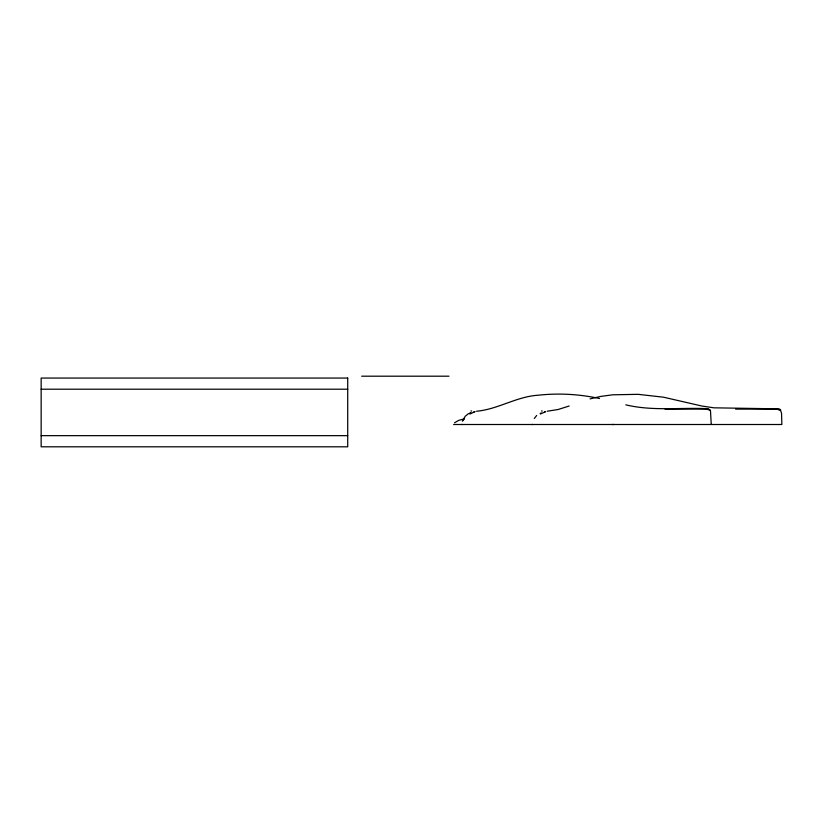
<?xml version="1.0" encoding="UTF-8"?>
<svg xmlns="http://www.w3.org/2000/svg" width="823" height="823" viewBox="0 0 823 823"><rect width="100%" height="100%" fill="white"/><g stroke="black" fill="none" stroke-linecap="round" stroke-linejoin="round"><path stroke-width="1.23" d="M534.302 418.485L536.658 415.481M540.269 413.197L540.618 413.794M454.553 422.785L458.586 420.419L464.491 418.794L462.413 421.078L465.242 416.253L468.503 413.619M470.005 413.794L470.787 413.064L469.419 413.537L470.396 412.837M540.31 413.784L541.472 413.064M469.707 413.784L470.869 413.064M569.177 406.006L558.117 409.504L547.161 411.233M545.515 411.706L541.133 413.702M470.53 413.702L474.912 411.706M590.081 398.867L600.584 396.439L612.713 394.803L638.134 394.33L663.575 397.211L701.772 406.006L713.839 407.817L778.98 408.856L780.379 409.576L781.552 413.424L781.85 424.503L453.627 424.503M473.925 411.757L474.83 411.685M544.528 411.757L545.443 411.685M476.558 411.233C497.864 409.35 516.515 396.593 537.995 395.235C558.498 392.972 579.382 394.124 599.525 398.527M462.331 424.503L461.497 424.503M532.934 424.503L532.111 424.503M361.657 376.193L448.988 376.193M41.15 389.207L347.718 389.207M664.994 409.124L706.144 409.124L709.868 410.039L708.377 408.856L705.928 408.609C679.325 407.519 652.022 411.181 625.819 404.834M735.597 409.124L776.758 409.124L780.471 410.039L776.315 409.124M612.065 424.503L613.742 424.503M41.15 435.655L347.718 435.655M705.712 409.124L709.776 409.576L710.506 411.027L711.247 424.503M541.555 410.924L542.244 411.068M470.941 410.924L471.641 411.068M347.718 378.055L41.15 378.055L41.15 446.807L347.718 446.807L347.718 378.055"/></g></svg>
